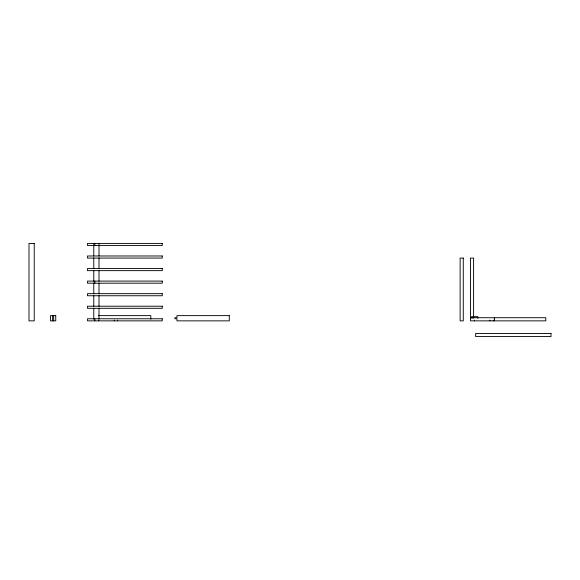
<?xml version="1.0" encoding="UTF-8"?>
<svg xmlns="http://www.w3.org/2000/svg" width="580" height="580" viewBox="0 0 580 580"><rect width="100%" height="100%" fill="white"/><g stroke="black" fill="none" stroke-linecap="round" stroke-linejoin="round"><path stroke-width="0.87" d="M98.484 315.629L150.8 315.629L150.8 319.116M473.599 316.673L477.789 316.673L477.789 318.348M470.467 317.717L545.802 317.717L545.802 320.856L470.467 320.856L470.467 258.078L473.599 258.078L473.599 318.246M494.515 317.717L494.515 320.856M493.225 320.073L493.225 320.856M489.911 320.073L489.911 320.856M474.389 320.073L474.389 320.856M472.555 318.072L472.555 316.673L471.511 316.673L471.511 318.072M117.581 320.073L117.581 320.856M114.275 320.073L114.275 320.856M99.006 243.426L99.006 256.034M99.006 257.832L99.006 268.642M99.006 270.439L99.006 281.242M99.006 283.047L99.006 293.85M99.006 295.648L99.006 306.45M99.006 308.255L99.006 319.116M98.745 320.073L98.745 320.856M94.823 243.426L94.823 245.521M94.823 281.097L94.823 283.192M94.823 318.768L94.823 320.856M93.779 243.426L93.779 256.034M93.779 257.832L93.779 268.642M93.779 270.439L93.779 281.242M93.779 283.047L93.779 293.85M93.779 295.648L93.779 306.45M93.779 308.255L93.779 319.116M53.657 315.629L53.657 320.856M52.606 315.629L52.606 320.856M34.234 243.426L29 243.426L29 320.856L34.234 320.856L34.234 243.426M162.248 243.426L87.5 243.426L87.5 245.521L162.248 245.521L162.248 243.426M162.248 255.983L87.5 255.983L87.5 258.078L162.248 258.078L162.248 255.983M463.268 258.078L460.128 258.078L460.128 320.856L463.268 320.856L463.268 258.078M162.248 268.54L87.5 268.54L87.5 270.635L162.248 270.635L162.248 268.54M162.248 281.097L87.5 281.097L87.5 283.192L162.248 283.192L162.248 281.097M162.248 293.654L87.5 293.654L87.5 295.749L162.248 295.749L162.248 293.654M162.248 306.211L87.5 306.211L87.5 308.306L162.248 308.306L162.248 306.211M55.745 315.629L50.518 315.629L50.518 320.856L55.745 320.856L55.745 315.629M229.281 315.629L176.958 315.629L176.958 317.717L174.87 317.717L174.87 318.768L176.958 318.768L176.958 320.856L229.281 320.856L229.281 315.629M162.248 318.768L87.5 318.768L87.5 320.856L162.248 320.856L162.248 318.768M551 333.435L475.665 333.435L475.665 336.574L551 336.574L551 333.435"/></g></svg>
